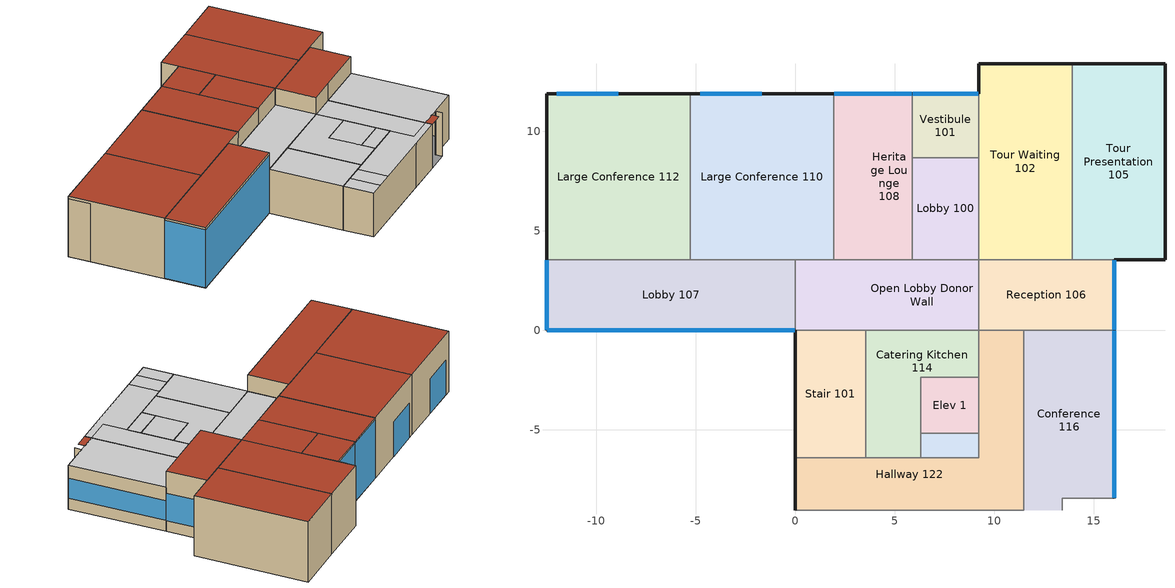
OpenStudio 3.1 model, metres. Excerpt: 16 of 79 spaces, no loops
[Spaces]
Lobby 107
 floor to Mech/Storage B12/B07: 0,3.56 0,0 -12.5,0 -12.5,3.56 z3.35
 wall outside: -12.5,3.56 -12.5,0 0,0 z3.35:8.94
 wall to Large Conference 112: -5.28,3.56 -12.5,3.56 z3.35:8.94
 wall to Large Conference 110: 0,3.56 -5.28,3.56 z3.35:8.94
 wall to Open Lobby Donor Wall: 0,0 0,3.56 z3.35:7.42
 wall to Phone A Thon 200: 0,0 0,3.56 z7.42:8.94
 window: -12.5,3.53 -12.5,0.03 z3.38:8.76; -12.47,0 -0.03,0 z3.38:8.71
 roof outside: 0,0 0,3.56 -12.5,3.56 -12.5,0 z8.94
Reception 106
 floor to Storage B105: 16.04,3.56 16.04,0 9.22,0 9.22,3.56 z3.35
 wall outside: 16.04,0 16.04,3.56 z3.35:8.94
 wall to Office 214/216/218 Hall210: 9.22,0 11.49,0 16.04,0 z7.42:8.94
 wall to Phone A Thon 200: 9.22,3.56 9.22,0 z7.42:8.94
 wall to Tour Waiting 102: 13.92,3.56 9.22,3.56 z3.35:8.94
 wall to Tour Presentation 105: 16.04,3.56 13.92,3.56 z3.35:8.94
 wall to Conference 116: 11.49,0 16.04,0 z3.35:7.42
 wall to Hallway 122: 9.22,0 11.49,0 z3.35:7.42
 wall to Open Lobby Donor Wall: 9.22,3.56 9.22,0 z3.35:7.42
 window: 16.04,0.03 16.04,3.53 z4.35:6.9
 roof outside: 16.04,0 16.04,3.56 9.22,3.56 9.22,0 z8.94
Large Conference 112
 floor to Mech/Storage B12/B07: -5.28,11.89 -5.28,3.56 -12.5,3.56 -12.5,11.89 z3.35
 wall outside: -5.28,11.89 -12.5,11.89 z3.35:8.94; -12.5,11.89 -12.5,9.97 z3.35:8.73; -12.5,11.89,8.94 -12.5,11.89,8.73 -12.5,9.97,8.73 -12.5,9.97,3.35 -12.5,3.56,3.35 -12.5,3.56,8.94
 wall to Large Conference 110: -5.28,3.56 -5.28,11.89 z3.35:8.94
 window: -8.89,11.89 -11.99,11.89 z3.35:6.55
 roof outside: -5.28,3.56 -5.28,11.89 -12.5,11.89 -12.5,3.56 z8.94
Large Conference 110
 floor to Mech/Storage B12/B07: 1.93,11.89 1.93,3.56 -5.28,3.56 -5.28,11.89 z3.35
 wall outside: 1.93,11.89 -5.28,11.89 z3.35:8.94
 wall to Heritage Lounge 108: 1.93,3.56 1.93,11.89 z3.35:8.94
 wall to Open Lobby Donor Wall: 0,3.56 1.93,3.56 z3.35:7.42
 wall to Phone A Thon 200: 0,3.56 1.93,3.56 z7.42:8.94
 window: -1.68,11.89 -4.78,11.89 z3.35:6.55
 roof outside: 1.93,3.56 1.93,11.89 -5.28,11.89 -5.28,3.56 z8.94
Heritage Lounge 108
 floor to Storage B105: 5.89,11.89 5.89,3.56 3.56,3.56 3.56,11.89 z3.35
 floor to Mech/Storage B12/B07: 3.56,11.89 3.56,3.56 1.93,3.56 1.93,11.89 z3.35
 wall outside: 5.89,11.89 1.93,11.89 z3.35:8.94
 wall to Vestibule 101: 5.89,8.69 5.89,11.89 z3.35:8.94
 wall to Lobby 100: 5.89,3.56 5.89,8.69 z3.35:8.94
 wall to Open Lobby Donor Wall: 1.93,3.56 5.89,3.56 z3.35:7.42
 wall to Phone A Thon 200: 1.93,3.56 5.89,3.56 z7.42:8.94
 window: 5.87,11.89 1.96,11.89 z3.38:8.76
 roof outside: 5.89,3.56 5.89,11.89 1.93,11.89 1.93,3.56 z8.94
Lobby 100
 floor to Storage B105: 9.22,8.69 9.22,3.56 5.89,3.56 5.89,8.69 z3.35
 wall to Vestibule 101: 9.22,8.69 5.89,8.69 z3.35:8.94
 wall to Tour Waiting 102: 9.22,3.56 9.22,8.69 z3.35:8.94
 wall to Phone A Thon 200: 5.89,3.56 9.22,3.56 z7.42:8.94
 wall to Open Lobby Donor Wall: 5.89,3.56 9.22,3.56 z3.35:7.42
 roof outside: 9.22,3.56 9.22,8.69 5.89,8.69 5.89,3.56 z8.94
Tour Waiting 102
 floor to Storage B105: 13.92,13.41 13.92,3.56 9.22,3.56 9.22,13.41 z3.35
 wall outside: 13.92,13.41 9.22,13.41 9.22,11.89 z3.35:8.94
 wall to Vestibule 101: 9.22,11.89 9.22,8.69 z3.35:8.94
 wall to Tour Presentation 105: 13.92,3.56 13.92,13.41 z3.35:8.94
 roof outside: 13.92,3.56 13.92,13.41 9.22,13.41 9.22,3.56 z8.94
Tour Presentation 105
 floor to Storage B105: 18.59,13.41 18.59,3.56 13.92,3.56 13.92,13.41 z3.35
 wall outside: 16.04,3.56 18.59,3.56 18.59,13.41 13.92,13.41 z3.35:8.94
 roof outside: 18.59,3.56 18.59,13.41 13.92,13.41 13.92,3.56 z8.94
Vestibule 101
 floor to Storage B105: 9.22,11.89 9.22,8.69 5.89,8.69 5.89,11.89 z3.35
 wall outside: 9.22,11.89 5.89,11.89 z3.35:8.94
 window: 9.19,11.89 5.92,11.89 z3.38:8.77
 roof outside: 9.22,8.69 9.22,11.89 5.89,11.89 5.89,8.69 z8.94
Hallway 122
 floor ground: 11.49,0 11.49,-9.05 0,-9.04 0,-6.4 9.22,-6.4 9.22,0 z3.35
 wall outside: 0,-6.4 0,-9.04 z3.35:7.42
 wall to Waiting 122: 8.36,-9.05 11.49,-9.05 z3.35:7.42
 wall to RR 120/121: 0,-9.04 8.36,-9.05 z3.35:7.42
 wall to Stair 101: 3.56,-6.4 0,-6.4 z3.35:7.42
 wall to Catering Kitchen 114: 6.32,-6.4 3.56,-6.4 / 9.22,0 9.22,-2.36 z3.35:7.42
 wall to Custodial 119: 9.22,-5.18 9.22,-6.4 6.32,-6.4 z3.35:7.42
 wall to Elev 1: 9.22,-2.36 9.22,-5.18 z3.35:7.42
 wall to Conference 116: 11.49,-9.05 11.49,0 z3.35:7.42
 ceiling to Office 214/216/218 Hall210: 11.49,-8.45 11.49,0 9.22,0 9.22,-8.45 z7.42
 ceiling to Open Office 223/Hall 200/205: 11.49,-9.05 11.49,-8.45 9.22,-8.45 9.22,-6.4 2.82,-6.4 2.82,-9.04 z7.42
 ceiling to Office 268/270 Conf 266: 1.3,-9.04 1.3,-6.4 0,-6.4 0,-9.04 z7.42
 ceiling to Hallway 220: 2.82,-9.04 2.82,-6.4 1.3,-6.4 1.3,-9.04 z7.42
Conference 116
 floor ground: 16.04,0 16.04,-8.45 13.44,-8.45 13.44,-9.05 11.49,-9.05 11.49,0 z3.35
 wall outside: 16.04,-8.45 16.04,0 z3.35:7.42
 wall to Office 124/126: 13.44,-9.05 13.44,-8.45 16.04,-8.45 z3.35:7.42
 window: 16.04,-8.42 16.04,-0.03 z4.35:6.19
 ceiling to Office 214/216/218 Hall210: 11.49,-8.45 16.04,-8.45 16.04,0 11.49,0 z7.42
 roof outside: 12.78,-9.05 12.78,-8.45 11.49,-8.45 11.49,-9.05 z7.42
Stair 101
 floor to Stairs BST1: 3.56,0 3.56,-6.4 0,-6.4 0,0 z3.35
 wall outside: 0,0 0,-6.4 z3.35:7.42
 wall to Open Lobby Donor Wall: 3.56,0 0,0 z3.35:7.42
 wall to Catering Kitchen 114: 3.56,-6.4 3.56,0 z3.35:7.42
 ceiling to Stair 201: 3.56,-6.4 3.56,0 0,0 0,-6.4 z7.42
Catering Kitchen 114
 floor to Hallway B15: 9.22,0 9.22,-2.36 6.32,-2.36 6.32,-5.18 3.56,-5.18 3.56,0 z3.35
 floor ground: 6.32,-5.18 6.32,-6.4 3.56,-6.4 3.56,-5.18 z3.35
 wall to Open Lobby Donor Wall: 9.22,0 3.56,0 z3.35:7.42
 wall to Elev 1: 6.32,-5.18 6.32,-2.36 9.22,-2.36 z3.35:7.42
 wall to Custodial 119: 6.32,-6.4 6.32,-5.18 z3.35:7.42
 ceiling to Open Office 223/Hall 200/205: 6.32,-6.4 6.32,-2.36 9.22,-2.36 9.22,0 3.56,0 3.56,-6.4 z7.42
Custodial 119
 floor ground: 9.22,-5.18 9.22,-6.4 6.32,-6.4 6.32,-5.18 z3.35
 wall to Elev 1: 9.22,-5.18 6.32,-5.18 z3.35:7.42
 ceiling to Open Office 223/Hall 200/205: 9.22,-6.4 9.22,-5.18 6.32,-5.18 6.32,-6.4 z7.42
Elev 1
 floor to ELEV BE1: 9.22,-2.36 9.22,-5.18 6.32,-5.18 6.32,-2.36 z3.35
 ceiling to Elev 2: 9.22,-5.18 9.22,-2.36 6.32,-2.36 6.32,-5.18 z7.42
Open Lobby Donor Wall
 floor to Mech/Storage B12/B07: 3.56,3.56 3.56,0 0,0 0,3.56 z3.35
 floor to Hallway B15: 9.22,3.56 9.22,0 3.56,0 3.56,3.56 z3.35
 ceiling to Phone A Thon 200: 9.22,0 9.22,3.56 0,3.56 0,0 z7.42
[Building]
Welcome Center: North Axis {deg}=315; Space Type=189.1-2009 - Office - OpenOffice - CZ4-8; Default Construction Set=189.1-2009 - CZ5 - Office; Default Schedule Set=189.1-2009 - Office - WholeBuilding - Md Office - CZ4-8 Schedule Set 1; Standards Building Type=Office
[Site]
BROOMFIELD-JEFFCO: Latitude {deg}=39.91; Longitude {deg}=-105.12; Time Zone {hr}=-7; Elevation {m}=1728
[ClimateZones]
Climate Zone Institution Name 1=ASHRAE; Climate Zone Document Name 1=ANSI/ASHRAE Standard 169; Climate Zone Document Year 1=2006; Climate Zone Value 1=5B; Climate Zone Institution Name 2=CEC; Climate Zone Document Name 2=California Climate Zone Descriptions; Climate Zone Document Year 2=1995; Climate Zone Value 2=1
[SizingPeriod:DesignDay] Barometric Pressure {Pa}=81198; Sky Clearness=0; Rain Indicator=0; Snow Indicator=0; Day of Month=21; Daylight Saving Time Indicator=0; Humidity Indicating Type=Wetbulb; Dry-Bulb Temperature Range Modifier Type=DefaultMultipliers
Name | Maximum Dry-Bulb Temperature {C} | Daily Dry-Bulb Temperature Range {deltaC} | Humidity Indicating Conditions at Maximum Dry-Bulb | Wind Speed {m/s} | Wind Direction {deg} | Month | Day Type | Solar Model Indicator | ASHRAE Taub | ASHRAE Taud
Denver Centennial  Golden   N Ann Clg .4% Condns WB=>MDB | 27.3 | 15.2 | 18.4 | 4.9 | 0 | 7 | SummerDesignDay | ASHRAETau | 0.424 | 2.025
Denver Centennial  Golden   N Ann Clg .4% Condns DB=>MWB | 33 | 15.2 | 15.7 | 4.9 | 0 | 7 | SummerDesignDay | ASHRAETau | 0.424 | 2.025
Denver Centennial  Golden   N Ann Htg 99.6% Condns DB | -18.8 | 0 | -18.8 | 3 | 340 | 12 | WinterDesignDay | ASHRAEClearSky
[DefaultConstructionSet] Default Exterior Surface Constructions=Default Surface Constructions 13; Default Interior Surface Constructions=Default Surface Constructions 14; Default Ground Contact Surface Constructions=Default Surface Constructions 15; Default Exterior SubSurface Constructions=Default Sub Surface Constructions 9; Default Interior SubSurface Constructions=Default Sub Surface Constructions 10
Name | Interior Partition Construction
189.1-2009 - CZ5 - Office | Interior Partition
189.1-2009 - CZ5 - Office 1 | Interior Partition 1
[DefaultSurfaceConstructions]
Name | Floor Construction | Wall Construction | Roof Ceiling Construction
Default Surface Constructions 13 | ExtSlabCarpet 4in ClimateZone 1-8 1 | ASHRAE 189.1-2009 ExtWall Mass ClimateZone 7 | ASHRAE 189.1-2009 ExtRoof IEAD ClimateZone 2-5 1
Default Surface Constructions 14 | Interior Floor 1 | Interior Wall 1 | Interior Ceiling 1
Default Surface Constructions 15 | ExtSlabCarpet 4in ClimateZone 1-8 1 | ExtSlabCarpet 4in ClimateZone 1-8 1 | ExtSlabCarpet 4in ClimateZone 1-8 1
[Construction]
Interior Partition: G05 25mm wood
Interior Partition 1; Interior Door 1: G05 25mm wood 1
ExtSlabCarpet 4in ClimateZone 1-8 1: MAT-CC05 4 HW CONCRETE 1, CP02 CARPET PAD
ASHRAE 189.1-2009 ExtWall Mass ClimateZone 7: 1IN Stucco 1, 8IN Concrete HW 1, Wall Insulation [40] 1, 1/2IN Gypsum
ASHRAE 189.1-2009 ExtRoof IEAD ClimateZone 2-5 1: Roof Membrane 1, Roof Insulation [21] 1, Metal Decking 1
Interior Floor 1: F16 Acoustic tile 1, F05 Ceiling air space resistance 1, M11 100mm lightweight concrete 1
Interior Wall 1: G01a 19mm gypsum board 1, F04 Wall air space resistance, G01a 19mm gypsum board 1
Interior Ceiling 1: M11 100mm lightweight concrete 1, F05 Ceiling air space resistance 1, F16 Acoustic tile 1
ASHRAE 189.1-2009 ExtWindow ClimateZone 4-5 1: Theoretical Glass [207] 1
Exterior Door 1: F08 Metal surface 1, I01 25mm insulation board 1
Interior Window 1: Clear 3mm
[Material] Thermal Absorptance=0.9
Name | Roughness | Thickness {m} | Conductivity {W/m-K} | Density {kg/m3} | Specific Heat {J/kg-K} | Solar Absorptance | Visible Absorptance
1/2IN Gypsum | Smooth | 0.0127 | 0.16 | 784.9 | 830 | 0.4 | 0.4
G05 25mm wood; G05 25mm wood 1 | MediumSmooth | 0.0254 | 0.15 | 608 | 1630 | 0.5 | 0.5
MAT-CC05 4 HW CONCRETE 1 | Rough | 0.1016 | 1.311 | 2240 | 836.8 | 0.85 | 0.85
1IN Stucco 1 | Smooth | 0.0253 | 0.6918 | 1858 | 837 | 0.92 | 0.92
8IN Concrete HW 1 | MediumRough | 0.2033 | 1.7296 | 2243 | 837 | 0.65 | 0.65
Wall Insulation [40] 1 | MediumRough | 0.0794 | 0.0432 | 91 | 837 | 0.5 | 0.5
Roof Membrane 1 | VeryRough | 0.0095 | 0.16 | 1121.29 | 1460 | 0.7 | 0.7
Roof Insulation [21] 1 | MediumRough | 0.2105 | 0.049 | 265 | 836.8 | 0.7 | 0.7
Metal Decking 1 | MediumSmooth | 0.0015 | 45.006 | 7680 | 418.4 | 0.6 | 0.6
F16 Acoustic tile 1 | MediumSmooth | 0.0191 | 0.06 | 368 | 590 | 0.3 | 0.3
M11 100mm lightweight concrete 1 | MediumRough | 0.1016 | 0.53 | 1280 | 840 | 0.5 | 0.5
G01a 19mm gypsum board 1 | MediumSmooth | 0.019 | 0.16 | 800 | 1090 | 0.4 | 0.4
F08 Metal surface 1 | Smooth | 0.0008 | 45.28 | 7824 | 500 | 0.7 | 0.7
I01 25mm insulation board 1 | MediumRough | 0.0254 | 0.03 | 43 | 1210 | 0.6 | 0.6
[Material:NoMass]
CP02 CARPET PAD: Roughness=Smooth; Thermal Resistance {m2-K/W}=0.1; Thermal Absorptance=0.9; Solar Absorptance=0.8; Visible Absorptance=0.8
[Material:AirGap]
Name | Thermal Resistance {m2-K/W}
F04 Wall air space resistance | 0.15
F05 Ceiling air space resistance 1 | 0.18
[DefaultSubSurfaceConstructions]
Name | Fixed Window Construction | Operable Window Construction | Door Construction | Tubular Daylight Dome Construction | Tubular Daylight Diffuser Construction
Default Sub Surface Constructions 9 | ASHRAE 189.1-2009 ExtWindow ClimateZone 4-5 1 | ASHRAE 189.1-2009 ExtWindow ClimateZone 4-5 1 | Exterior Door 1 | Interior Window 1 | Interior Window 1
Default Sub Surface Constructions 10 | Interior Window 1 | Interior Window 1 | Interior Door 1
[WindowMaterial:Glazing] Optical Data Type=SpectralAverage; Thickness {m}=0.003; Back Side Solar Reflectance at Normal Incidence=0; Back Side Visible Reflectance at Normal Incidence=0; Infrared Transmittance at Normal Incidence=0; Dirt Correction Factor for Solar and Visible Transmittance=1; Solar Diffusing=No
Name | Solar Transmittance at Normal Incidence | Front Side Solar Reflectance at Normal Incidence | Visible Transmittance at Normal Incidence | Front Side Visible Reflectance at Normal Incidence | Front Side Infrared Hemispherical Emissivity | Back Side Infrared Hemispherical Emissivity | Conductivity {W/m-K}
Clear 3mm | 0.837 | 0.075 | 0.898 | 0.081 | 0.84 | 0.84 | 0.9
Theoretical Glass [207] 1 | 0.3311 | 0.6189 | 0.44 | 0.51 | 0.9 | 0.9 | 0.0133
[DefaultScheduleSet]
Name | Number of People Schedule | People Activity Level Schedule | Lighting Schedule | Electric Equipment Schedule | Infiltration Schedule
189.1-2009 - Office - Conference - CZ4-8 Schedule Set; 189.1-2009 - Office - Lobby - CZ4-8 Schedule Set | Office Misc Occ | Office Activity | Office Bldg Light | Office Bldg Equip | Office Infil Quarter On
189.1-2009 - Office - Corridor - CZ4-8 Schedule Set; 189.1-2009 - Office - OpenOffice - CZ4-8 Schedule Set | Office Work Occ | Office Activity | Office Bldg Light | Office Bldg Equip | Office Infil Quarter On
189.1-2009 - Office - Stair - CZ4-8 Schedule Set; 189.1-2009 - Office - Storage - CZ4-8 Schedule Set |  |  | Office Bldg Light |  | Office Infil Quarter On
189.1-2009 - Office - WholeBuilding - Md Office - CZ4-8 Schedule Set 1 | Medium Office Bldg Occ | Medium Office Activity | Office Bldg Light | Medium Office Bldg Equip | Medium Office Infil Quarter On
189.1-2009 - Office - WholeBuilding - Lg Office - CZ4-8 Schedule Set 1 | Large Office Bldg Occ | Large Office Activity | Large Office Bldg Light | Large Office Bldg Equip | Large Office Infil Quarter On
[Lights:Definition] Design Level Calculation Method=Watts/Area
Name | Watts per Space Floor Area {W/m2}
189.1-2009 - Office - Conference - CZ4-8 Lights Definition; 189.1-2009 - Office - Lobby - CZ4-8 Lights Definition | 12.5938
189.1-2009 - Office - Corridor - CZ4-8 Lights Definition | 4.84376
189.1-2009 - Office - OpenOffice - CZ4-8 Lights Definition | 10.6563
189.1-2009 - Office - Stair - CZ4-8 Lights Definition | 5.81251
189.1-2009 - Office - Storage - CZ4-8 Lights Definition | 7.75002
[DesignSpecification:OutdoorAir] Outdoor Air Method=Sum
Name | Outdoor Air Flow per Person {m3/s-person} | Outdoor Air Flow per Floor Area {m3/s-m2}
189.1-2009 - Office - Conference - CZ4-8 Ventilation; 189.1-2009 - Office - OpenOffice - CZ4-8 Ventilation | 0.00943895
189.1-2009 - Office - Corridor - CZ4-8 Ventilation; 189.1-2009 - Office - Stair - CZ4-8 Ventilation; 189.1-2009 - Office - Storage - CZ4-8 Ventilation |  | 0.000254
189.1-2009 - Office - Lobby - CZ4-8 Ventilation | 0.00707921
[People:Definition] Number of People Calculation Method=People/Area; Fraction Radiant=0.3
Name | People per Space Floor Area {person/m2}
189.1-2009 - Office - Conference - CZ4-8 People Definition | 0.538196
189.1-2009 - Office - Corridor - CZ4-8 People Definition | 0.0107639
189.1-2009 - Office - Lobby - CZ4-8 People Definition | 0.107639
189.1-2009 - Office - OpenOffice - CZ4-8 People Definition | 0.0565105
[ElectricEquipment:Definition] Design Level Calculation Method=Watts/Area
Name | Watts per Space Floor Area {W/m2}
189.1-2009 - Office - Conference - CZ4-8 Electric Equipment Definition | 3.98265
189.1-2009 - Office - Corridor - CZ4-8 Electric Equipment Definition | 1.72223
189.1-2009 - Office - Lobby - CZ4-8 Electric Equipment Definition | 0.753474
189.1-2009 - Office - OpenOffice - CZ4-8 Electric Equipment Definition | 7.64238
[ThermostatSetpoint:DualSetpoint] Heating Setpoint Temperature Schedule=Large Office HtgSetp 1; Cooling Setpoint Temperature Schedule=Large Office ClgSetp 1
Thermostat Setpoint Dual Setpoint 9; Thermostat Setpoint Dual Setpoint 17; Thermostat Setpoint Dual Setpoint 21; Thermostat Setpoint Dual Setpoint 27; Thermostat Setpoint Dual Setpoint 34; Thermostat Setpoint Dual Setpoint 39; Thermostat Setpoint Dual Setpoint 40; Thermostat Setpoint Dual Setpoint 44; Thermostat Setpoint Dual Setpoint 45; Thermostat Setpoint Dual Setpoint 49; Thermostat Setpoint Dual Setpoint 58; Thermostat Setpoint Dual Setpoint 59; Thermostat Setpoint Dual Setpoint 64; Thermostat Setpoint Dual Setpoint 73; Thermostat Setpoint Dual Setpoint 74; Thermostat Setpoint Dual Setpoint 79
[SpaceType] Standards Building Type=Office
Name | Default Construction Set | Default Schedule Set | Design Specification Outdoor Air Object | Standards Space Type
189.1-2009 - Office - Conference - CZ4-8 | 189.1-2009 - CZ5 - Office 1 | 189.1-2009 - Office - Conference - CZ4-8 Schedule Set | 189.1-2009 - Office - Conference - CZ4-8 Ventilation | Conference
189.1-2009 - Office - Lobby - CZ4-8 | 189.1-2009 - CZ5 - Office 1 | 189.1-2009 - Office - Lobby - CZ4-8 Schedule Set | 189.1-2009 - Office - Lobby - CZ4-8 Ventilation | Lobby
189.1-2009 - Office - OpenOffice - CZ4-8 | 189.1-2009 - CZ5 - Office 1 | 189.1-2009 - Office - OpenOffice - CZ4-8 Schedule Set | 189.1-2009 - Office - OpenOffice - CZ4-8 Ventilation | OpenOffice
189.1-2009 - Office - Stair - CZ4-8 | 189.1-2009 - CZ5 - Office 1 | 189.1-2009 - Office - Stair - CZ4-8 Schedule Set | 189.1-2009 - Office - Stair - CZ4-8 Ventilation | Stair
189.1-2009 - Office - Storage - CZ4-8 | 189.1-2009 - CZ5 - Office 1 | 189.1-2009 - Office - Storage - CZ4-8 Schedule Set | 189.1-2009 - Office - Storage - CZ4-8 Ventilation | Storage
189.1-2009 - Office - Corridor - CZ4-8 1 | 189.1-2009 - CZ5 - Office 1 | 189.1-2009 - Office - Corridor - CZ4-8 Schedule Set | 189.1-2009 - Office - Corridor - CZ4-8 Ventilation | Corridor
189.1-2009 - Office - Lobby - CZ4-8 1; 189.1-2009 - Office - Lobby - CZ4-8 2; 189.1-2009 - Office - Lobby - CZ4-8 3 |  | 189.1-2009 - Office - Lobby - CZ4-8 Schedule Set | 189.1-2009 - Office - Lobby - CZ4-8 Ventilation | Lobby
189.1-2009 - Office - Stair - CZ4-8 1 |  | 189.1-2009 - Office - Stair - CZ4-8 Schedule Set | 189.1-2009 - Office - Stair - CZ4-8 Ventilation | Stair
189.1-2009 - Office - Conference - CZ4-8 2 |  | 189.1-2009 - Office - Conference - CZ4-8 Schedule Set | 189.1-2009 - Office - Conference - CZ4-8 Ventilation | Conference
[Lights] Multiplier=1
Name | Lights Definition | Space or SpaceType
189.1-2009 - Office - Conference - CZ4-8 Lights | 189.1-2009 - Office - Conference - CZ4-8 Lights Definition | 189.1-2009 - Office - Conference - CZ4-8
189.1-2009 - Office - Lobby - CZ4-8 Lights | 189.1-2009 - Office - Lobby - CZ4-8 Lights Definition | 189.1-2009 - Office - Lobby - CZ4-8
189.1-2009 - Office - OpenOffice - CZ4-8 Lights | 189.1-2009 - Office - OpenOffice - CZ4-8 Lights Definition | 189.1-2009 - Office - OpenOffice - CZ4-8
189.1-2009 - Office - Stair - CZ4-8 Lights | 189.1-2009 - Office - Stair - CZ4-8 Lights Definition | 189.1-2009 - Office - Stair - CZ4-8
189.1-2009 - Office - Storage - CZ4-8 Lights | 189.1-2009 - Office - Storage - CZ4-8 Lights Definition | 189.1-2009 - Office - Storage - CZ4-8
189.1-2009 - Office - Corridor - CZ4-8 Lights 1 | 189.1-2009 - Office - Corridor - CZ4-8 Lights Definition | 189.1-2009 - Office - Corridor - CZ4-8 1
189.1-2009 - Office - Lobby - CZ4-8 Lights 1 | 189.1-2009 - Office - Lobby - CZ4-8 Lights Definition | 189.1-2009 - Office - Lobby - CZ4-8 1
189.1-2009 - Office - Stair - CZ4-8 Lights 1 | 189.1-2009 - Office - Stair - CZ4-8 Lights Definition | 189.1-2009 - Office - Stair - CZ4-8 1
189.1-2009 - Office - Conference - CZ4-8 Lights 2 | 189.1-2009 - Office - Conference - CZ4-8 Lights Definition | 189.1-2009 - Office - Conference - CZ4-8 2
189.1-2009 - Office - Lobby - CZ4-8 Lights 2 | 189.1-2009 - Office - Lobby - CZ4-8 Lights Definition | 189.1-2009 - Office - Lobby - CZ4-8 2
189.1-2009 - Office - Lobby - CZ4-8 Lights 3 | 189.1-2009 - Office - Lobby - CZ4-8 Lights Definition | 189.1-2009 - Office - Lobby - CZ4-8 3
[People] Multiplier=1
Name | People Definition | Space or SpaceType
189.1-2009 - Office - Conference - CZ4-8 People | 189.1-2009 - Office - Conference - CZ4-8 People Definition | 189.1-2009 - Office - Conference - CZ4-8
189.1-2009 - Office - Lobby - CZ4-8 People | 189.1-2009 - Office - Lobby - CZ4-8 People Definition | 189.1-2009 - Office - Lobby - CZ4-8
189.1-2009 - Office - OpenOffice - CZ4-8 People | 189.1-2009 - Office - OpenOffice - CZ4-8 People Definition | 189.1-2009 - Office - OpenOffice - CZ4-8
189.1-2009 - Office - Corridor - CZ4-8 People 1 | 189.1-2009 - Office - Corridor - CZ4-8 People Definition | 189.1-2009 - Office - Corridor - CZ4-8 1
189.1-2009 - Office - Lobby - CZ4-8 People 1 | 189.1-2009 - Office - Lobby - CZ4-8 People Definition | 189.1-2009 - Office - Lobby - CZ4-8 1
189.1-2009 - Office - Conference - CZ4-8 People 2 | 189.1-2009 - Office - Conference - CZ4-8 People Definition | 189.1-2009 - Office - Conference - CZ4-8 2
189.1-2009 - Office - Lobby - CZ4-8 People 2 | 189.1-2009 - Office - Lobby - CZ4-8 People Definition | 189.1-2009 - Office - Lobby - CZ4-8 2
189.1-2009 - Office - Lobby - CZ4-8 People 3 | 189.1-2009 - Office - Lobby - CZ4-8 People Definition | 189.1-2009 - Office - Lobby - CZ4-8 3
[SpaceInfiltration:DesignFlowRate] Design Flow Rate Calculation Method=Flow/ExteriorArea; Flow per Exterior Surface Area {m3/s-m2}=0.001524
Name | Space or SpaceType
189.1-2009 - Office - Conference - CZ4-8 Infiltration | 189.1-2009 - Office - Conference - CZ4-8
189.1-2009 - Office - Lobby - CZ4-8 Infiltration | 189.1-2009 - Office - Lobby - CZ4-8
189.1-2009 - Office - OpenOffice - CZ4-8 Infiltration | 189.1-2009 - Office - OpenOffice - CZ4-8
189.1-2009 - Office - Stair - CZ4-8 Infiltration | 189.1-2009 - Office - Stair - CZ4-8
189.1-2009 - Office - Storage - CZ4-8 Infiltration | 189.1-2009 - Office - Storage - CZ4-8
189.1-2009 - Office - Corridor - CZ4-8 Infiltration 1 | 189.1-2009 - Office - Corridor - CZ4-8 1
189.1-2009 - Office - Lobby - CZ4-8 Infiltration 1 | 189.1-2009 - Office - Lobby - CZ4-8 1
189.1-2009 - Office - Stair - CZ4-8 Infiltration 1 | 189.1-2009 - Office - Stair - CZ4-8 1
189.1-2009 - Office - Conference - CZ4-8 Infiltration 2 | 189.1-2009 - Office - Conference - CZ4-8 2
189.1-2009 - Office - Lobby - CZ4-8 Infiltration 2 | 189.1-2009 - Office - Lobby - CZ4-8 2
189.1-2009 - Office - Lobby - CZ4-8 Infiltration 3 | 189.1-2009 - Office - Lobby - CZ4-8 3
[ElectricEquipment] Multiplier=1
Name | Electric Equipment Definition | Space or SpaceType
189.1-2009 - Office - Conference - CZ4-8 Electric Equipment | 189.1-2009 - Office - Conference - CZ4-8 Electric Equipment Definition | 189.1-2009 - Office - Conference - CZ4-8
189.1-2009 - Office - Lobby - CZ4-8 Electric Equipment | 189.1-2009 - Office - Lobby - CZ4-8 Electric Equipment Definition | 189.1-2009 - Office - Lobby - CZ4-8
189.1-2009 - Office - OpenOffice - CZ4-8 Electric Equipment | 189.1-2009 - Office - OpenOffice - CZ4-8 Electric Equipment Definition | 189.1-2009 - Office - OpenOffice - CZ4-8
189.1-2009 - Office - Corridor - CZ4-8 Electric Equipment 1 | 189.1-2009 - Office - Corridor - CZ4-8 Electric Equipment Definition | 189.1-2009 - Office - Corridor - CZ4-8 1
189.1-2009 - Office - Lobby - CZ4-8 Electric Equipment 1 | 189.1-2009 - Office - Lobby - CZ4-8 Electric Equipment Definition | 189.1-2009 - Office - Lobby - CZ4-8 1
189.1-2009 - Office - Conference - CZ4-8 Electric Equipment 2 | 189.1-2009 - Office - Conference - CZ4-8 Electric Equipment Definition | 189.1-2009 - Office - Conference - CZ4-8 2
189.1-2009 - Office - Lobby - CZ4-8 Electric Equipment 2 | 189.1-2009 - Office - Lobby - CZ4-8 Electric Equipment Definition | 189.1-2009 - Office - Lobby - CZ4-8 2
189.1-2009 - Office - Lobby - CZ4-8 Electric Equipment 3 | 189.1-2009 - Office - Lobby - CZ4-8 Electric Equipment Definition | 189.1-2009 - Office - Lobby - CZ4-8 3
[BuildingStory] Nominal Z Coordinate {m}=0
Name | Nominal Floor to Floor Height {m}
Building Story 2; Building Story 4 | 5.588
Building Story 3; Building Story 5 | 4.064
[Space] Default Construction Set=189.1-2009 - CZ5 - Office; Default Schedule Set=189.1-2009 - Office - WholeBuilding - Lg Office - CZ4-8 Schedule Set 1
Name | Space Type | Building Story | Thermal Zone
Lobby 107 | 189.1-2009 - Office - Lobby - CZ4-8 | Building Story 4 | Thermal Zone: Lobby 107
Reception 106 | 189.1-2009 - Office - Lobby - CZ4-8 1 | Building Story 4 | Thermal Zone: Reception 106
Large Conference 112 | 189.1-2009 - Office - Conference - CZ4-8 | Building Story 4 | Thermal Zone: Large Conference 112
Large Conference 110 | 189.1-2009 - Office - Conference - CZ4-8 | Building Story 4 | Thermal Zone: Large Conference 110
Heritage Lounge 108 | 189.1-2009 - Office - Conference - CZ4-8 | Building Story 4 | Thermal Zone: Heritage Lounge 108
Lobby 100 | 189.1-2009 - Office - Lobby - CZ4-8 | Building Story 4 | Thermal Zone: Lobby 100
Tour Waiting 102 | 189.1-2009 - Office - Lobby - CZ4-8 2 | Building Story 4 | Thermal Zone: Tour Waiting 102
Tour Presentation 105 | 189.1-2009 - Office - Conference - CZ4-8 2 | Building Story 4 | Thermal Zone: Tour Presentation 105
Vestibule 101 | 189.1-2009 - Office - Lobby - CZ4-8 3 | Building Story 4 | Thermal Zone: Vestibule 101
Hallway 122 | 189.1-2009 - Office - Corridor - CZ4-8 1 | Building Story 5 | Thermal Zone: Hallway 122
Conference 116 | 189.1-2009 - Office - Conference - CZ4-8 | Building Story 5 | Thermal Zone: Conference 116
Stair 101 | 189.1-2009 - Office - Stair - CZ4-8 1 | Building Story 5 | Thermal Zone: Stair 101
Catering Kitchen 114 |  | Building Story 5 | Thermal Zone: Catering Kitchen 114
Custodial 119 | 189.1-2009 - Office - Storage - CZ4-8 | Building Story 5 | Thermal Zone: Custodial 119
Elev 1 | 189.1-2009 - Office - Stair - CZ4-8 | Building Story 5 | Thermal Zone: Elev 1
Open Lobby Donor Wall |  | Building Story 5 | Thermal Zone: Open Lobby Donor Wall
[ThermalZone] Use Ideal Air Loads=No
Name | Thermostat
Thermal Zone: Lobby 100 | Thermostat Setpoint Dual Setpoint 9
Thermal Zone: Large Conference 110 | Thermostat Setpoint Dual Setpoint 17
Thermal Zone: Large Conference 112 | Thermostat Setpoint Dual Setpoint 21
Thermal Zone: Hallway 122 | Thermostat Setpoint Dual Setpoint 27
Thermal Zone: Lobby 107 | Thermostat Setpoint Dual Setpoint 34
Thermal Zone: Tour Presentation 105 | Thermostat Setpoint Dual Setpoint 39
Thermal Zone: Conference 116 | Thermostat Setpoint Dual Setpoint 40
Thermal Zone: Reception 106 | Thermostat Setpoint Dual Setpoint 44
Thermal Zone: Catering Kitchen 114 | Thermostat Setpoint Dual Setpoint 45
Thermal Zone: Open Lobby Donor Wall | Thermostat Setpoint Dual Setpoint 49
Thermal Zone: Tour Waiting 102 | Thermostat Setpoint Dual Setpoint 58
Thermal Zone: Stair 101 | Thermostat Setpoint Dual Setpoint 59
Thermal Zone: Vestibule 101 | Thermostat Setpoint Dual Setpoint 64
Thermal Zone: Custodial 119 | Thermostat Setpoint Dual Setpoint 73
Thermal Zone: Heritage Lounge 108 | Thermostat Setpoint Dual Setpoint 74
Thermal Zone: Elev 1 | Thermostat Setpoint Dual Setpoint 79
[Exterior:Lights:Definition]
Exterior Lights Definition 1: Design Level {W}=5000
[Exterior:Lights]
Exterior Lights 1: Exterior Lights Definition=Exterior Lights Definition 1; Schedule=Night Sched
[Schedule:Ruleset]
Name | Default Day Schedule | Summer Design Day Schedule | Winter Design Day Schedule
Office Bldg Light | Office Bldg Light Default Schedule | Office Bldg Light Summer Design Day | Office Bldg Light Winter Design Day
Office Misc Occ | Office Bldg Occ Default Schedule 1 | Office Bldg Occ Summer Design Day 1 | Office Bldg Occ Winter Design Day 1
Office Activity | Office Activity Default Schedule | Office Activity Summer Design Day | Office Activity Winter Design Day
Office Infil Quarter On | Office Infil Quarter On Default Schedule | Office Infil Quarter On Summer Design Day | Office Infil Quarter On Winter Design Day
Office Bldg Equip | Office Bldg Equip Default Schedule | Office Bldg Equip Summer Design Day | Office Bldg Equip Winter Design Day
Office Work Occ | Office Bldg Occ Default Schedule | Office Bldg Occ Summer Design Day | Office Bldg Occ Winter Design Day
Large Office Bldg Light | Large Office Bldg Light Default Schedule | Large Office Bldg Light Summer Design Day | Large Office Bldg Light Winter Design Day
Large Office Bldg Occ | Large Office Bldg Occ Default Schedule | Large Office Bldg Occ Summer Design Day | Large Office Bldg Occ Winter Design Day
Large Office Activity | Large Office Activity Default Schedule | Large Office Activity Summer Design Day | Large Office Activity Winter Design Day
Large Office Infil Quarter On | Large Office Infil Quarter On Default Schedule | Large Office Infil Quarter On Summer Design Day | Large Office Infil Quarter On Winter Design Day
Large Office Bldg Equip | Large Office Bldg Equip Default Schedule | Large Office Bldg Equip Summer Design Day | Large Office Bldg Equip Winter Design Day
Medium Office Bldg Occ | Medium Office Bldg Occ Default Schedule | Medium Office Bldg Occ Summer Design Day | Medium Office Bldg Occ Winter Design Day
Medium Office Activity | Medium Office Activity Default Schedule | Medium Office Activity Summer Design Day | Medium Office Activity Winter Design Day
Medium Office Infil Quarter On | Medium Office Infil Quarter On Default Schedule | Medium Office Infil Quarter On Summer Design Day | Medium Office Infil Quarter On Winter Design Day
Medium Office Bldg Equip | Medium Office Bldg Equip Default Schedule | Medium Office Bldg Equip Summer Design Day | Medium Office Bldg Equip Winter Design Day
Large Office HtgSetp 1 | Large Office HtgSetp Default Schedule 1 | Large Office HtgSetp Summer Design Day 1 | Large Office HtgSetp Winter Design Day 1
Large Office ClgSetp 1 | Large Office ClgSetp Default Schedule 1 | Large Office ClgSetp Summer Design Day 1 | Large Office ClgSetp Winter Design Day 1
Night Sched | Schedule Day 5 | Schedule Day 8 | Schedule Day 7
[Schedule:Day]
Office Bldg Light Default Schedule; Large Office Bldg Light Default Schedule: 5, 0, 0.05, 7, 0, 0.1, 8, 0, 0.3, 18, 0, 0.65, 20, 0, 0.5, 22, 0, 0.3, 23, 0, 0.1, 24, 0, 0.05
Office Bldg Light Summer Design Day; Office Infil Quarter On Rule 1 Day Schedule; Office Bldg Equip Summer Design Day; Large Office Bldg Light Summer Design Day; Large Office Infil Quarter On Rule 1 Day Schedule; Large Office Bldg Equip Summer Design Day; Medium Office Infil Quarter On Rule 1 Day Schedule; Medium Office Bldg Equip Summer Design Day: 24, 0, 1
Office Bldg Light Winter Design Day; Office Bldg Occ Winter Design Day 1; Office Bldg Occ Rule 1 Day Schedule 1; Office Bldg Equip Winter Design Day; Office Bldg Occ Winter Design Day; Office Bldg Occ Rule 1 Day Schedule; Large Office Bldg Light Winter Design Day; Large Office Bldg Occ Winter Design Day; Large Office Bldg Occ Rule 1 Day Schedule; Large Office Bldg Equip Winter Design Day; Medium Office Bldg Occ Winter Design Day; Medium Office Bldg Occ Rule 1 Day Schedule; Medium Office Bldg Equip Winter Design Day: 24, 0, 0
Office Bldg Light Rule 1 Day Schedule; Large Office Bldg Light Rule 1 Day Schedule: 24, 0, 0.05
Office Bldg Light Rule 2 Day Schedule; Large Office Bldg Light Rule 2 Day Schedule: 6, 0, 0.05, 8, 0, 0.1, 14, 0, 0.5, 17, 0, 0.15, 24, 0, 0.05
Office Bldg Occ Default Schedule 1: 6, 0, 0, 7, 0, 0.1, 8, 0, 0.2, 20, 0, 0.4, 22, 0, 0.1, 24, 0, 0.05
Office Bldg Occ Summer Design Day 1; Office Bldg Occ Summer Design Day; Large Office Bldg Occ Summer Design Day; Medium Office Bldg Occ Summer Design Day: 6, 0, 0, 22, 0, 1, 24, 0, 0.05
Office Bldg Occ Rule 2 Day Schedule 1: 6, 0, 0, 8, 0, 0.1, 14, 0, 0.25, 17, 0, 0.1, 24, 0, 0
Office Activity Default Schedule; Office Activity Summer Design Day; Office Activity Winter Design Day: 24, 0, 132
Office Infil Quarter On Default Schedule; Medium Office Infil Quarter On Default Schedule: 6, 0, 0, 17, 0, 0.15, 24, 0, 0
Office Infil Quarter On Summer Design Day; Office Infil Quarter On Winter Design Day: 6, 0, 1, 17, 0, 0.25, 24, 0, 1
Office Infil Quarter On Rule 2 Day Schedule; Large Office Infil Quarter On Rule 2 Day Schedule; Medium Office Infil Quarter On Rule 2 Day Schedule: 6, 0, 1, 18, 0, 0.5, 24, 0, 1
Office Bldg Equip Default Schedule; Medium Office Bldg Equip Default Schedule: 8, 0, 0.4, 12, 0, 0.9, 13, 0, 0.8, 17, 0, 0.9, 18, 0, 0.8, 20, 0, 0.6, 22, 0, 0.5, 24, 0, 0.4
Office Bldg Equip Rule 1 Day Schedule; Large Office Bldg Equip Rule 1 Day Schedule; Medium Office Bldg Equip Rule 1 Day Schedule: 24, 0, 0.3
Office Bldg Equip Rule 2 Day Schedule; Large Office Bldg Equip Rule 2 Day Schedule; Medium Office Bldg Equip Rule 2 Day Schedule: 6, 0, 0.3, 8, 0, 0.4, 14, 0, 0.5, 17, 0, 0.35, 24, 0, 0.3
Office Bldg Occ Default Schedule: 6, 0, 0, 7, 0, 0.1, 8, 0, 0.2, 12, 0, 0.85, 13, 0, 0.5, 17, 0, 0.85, 18, 0, 0.7, 20, 0, 0.4, 22, 0, 0.1, 24, 0, 0.05
Office Bldg Occ Rule 2 Day Schedule: 6, 0, 0, 8, 0, 0.1, 14, 0, 0.4, 17, 0, 0.1, 24, 0, 0
Large Office Bldg Occ Default Schedule; Medium Office Bldg Occ Default Schedule: 6, 0, 0, 7, 0, 0.1, 8, 0, 0.2, 12, 0, 0.95, 13, 0, 0.5, 17, 0, 0.95, 18, 0, 0.7, 20, 0, 0.4, 22, 0, 0.1, 24, 0, 0.05
Large Office Bldg Occ Rule 2 Day Schedule; Medium Office Bldg Occ Rule 2 Day Schedule: 6, 0, 0, 8, 0, 0.1, 14, 0, 0.5, 17, 0, 0.1, 24, 0, 0
Large Office Activity Default Schedule; Large Office Activity Summer Design Day; Large Office Activity Winter Design Day; Medium Office Activity Default Schedule; Medium Office Activity Summer Design Day; Medium Office Activity Winter Design Day: 24, 0, 120
Large Office Infil Quarter On Default Schedule: 6, 0, 0, 18, 0, 0.15, 24, 0, 0
Large Office Infil Quarter On Summer Design Day; Medium Office Infil Quarter On Summer Design Day: 6, 0, 1, 22, 0, 0.25, 24, 0, 1
Large Office Infil Quarter On Winter Design Day; Medium Office Infil Quarter On Winter Design Day: 6, 0, 1, 18, 0, 0.25, 24, 0, 1
Large Office Bldg Equip Default Schedule: 8, 0, 0.5, 17, 0, 0.9, 18, 0, 0.830101, 20, 0, 0.734634, 24, 0, 0.5
Large Office HtgSetp Default Schedule 1: 5, 30, 15.6, 18, 15, 21.1111, 24, 0, 15.6
Large Office HtgSetp Summer Design Day 1: 24, 0, 15.6
Large Office HtgSetp Winter Design Day 1: 24, 0, 21
Large Office HtgSetp Rule 1 Day Schedule 1; Large Office HtgSetp Rule 1 Day Schedule 7: 24, 0, 16.2778
Large Office HtgSetp Rule 2 Day Schedule 1: 5, 45, 15.6, 16, 0, 20, 24, 0, 15.6
Large Office ClgSetp Default Schedule 1: 5, 30, 26.7, 17, 0, 21.1111, 24, 0, 26.7
Large Office ClgSetp Summer Design Day 1: 24, 0, 23.3333
Large Office ClgSetp Winter Design Day 1: 6, 0, 26.7, 19, 0, 23.3333, 24, 0, 26.7
Large Office ClgSetp Rule 1 Day Schedule 1; Large Office ClgSetp Rule 1 Day Schedule 7: 24, 0, 26.7
Large Office ClgSetp Rule 2 Day Schedule 1: 5, 30, 26.7, 16, 0, 23.8889, 24, 0, 26.7
Schedule Day 5; Schedule Day 7: 6, 0, 1, 18, 0, 0, 24, 0, 1
Schedule Day 8: 5, 0, 0.998382, 18, 0, 0, 24, 0, 0.998382
Large Office Bldg Light Default Schedule 2; Office Bldg Light Default Schedule 2: 5, 0, 0.05, 23, 0, 0.5, 24, 0, 0.05
Large Office Infil Quarter On Default Schedule 2: 6, 0, 1, 19, 0, 1, 24, 0, 1
Medium Office Infil Quarter On Default Schedule 2; Office Infil Quarter On Default Schedule 2: 6, 0, 1, 17, 0, 1, 24, 0, 1
Large Office ClgSetp Rule 1 Day Schedule 9: 5, 0, 26.7, 17, 0, 23.3333, 24, 0, 26.7
Large Office HtgSetp Rule 1 Day Schedule 9: 5, 0, 15.5556, 18, 0, 22.7778, 24, 0, 15.5556
Large Office ClgSetp Rule 1 Day Schedule 13: 5, 0, 26.6667, 17, 0, 22.7778, 24, 0, 26.6667
Large Office HtgSetp Rule 1 Day Schedule 13: 5, 0, 15.5556, 18, 0, 23.3333, 24, 0, 15.5556
Large Office Bldg Light Rule 2 Day Schedule 2; Office Bldg Light Rule 2 Day Schedule 4: 6, 0, 0.05, 8, 0, 0.1, 14, 0, 0.2, 17, 0, 0.15, 24, 0, 0.05
Large Office Bldg Light Rule 2 Day Schedule 4; Office Bldg Light Rule 2 Day Schedule 6: 6, 0, 0.05, 8, 0, 0.1, 14, 0, 0.25, 17, 0, 0.15, 24, 0, 0.05
Large Office Bldg Light Rule 2 Day Schedule 6; Office Bldg Light Rule 2 Day Schedule 2: 6, 0, 0.05, 8, 0, 0.1, 14, 0, 0.75, 17, 0, 0.15, 24, 0, 0.05
Office Bldg Light Default Schedule 4; Large Office Bldg Light Default Schedule 4: 5, 0, 0.05, 7, 0, 0.1, 8, 0, 0.3, 18, 0, 0.9, 20, 0, 0.5, 22, 0, 0.3, 23, 0, 0.1, 24, 0, 0.05
[Schedule:Rule] Date Specification Type=DateRange
Name | Schedule Ruleset | Rule Order | Day Schedule | Apply Sunday | Apply Monday | Apply Tuesday | Apply Wednesday | Apply Thursday | Apply Friday | Apply Saturday | Start Month | Start Day | End Month | End Day
Office Bldg Light Rule 1 | Office Bldg Light | 5 | Office Bldg Light Rule 1 Day Schedule | Yes | No | No | No | No | No | No | 1 | 1 | 12 | 31
Office Bldg Light Rule 2 | Office Bldg Light | 6 | Office Bldg Light Rule 2 Day Schedule | No | No | No | No | No | No | Yes | 1 | 1 | 12 | 31
Office Misc Occ Rule 1 | Office Misc Occ | 0 | Office Bldg Occ Rule 1 Day Schedule 1 | Yes | No | No | No | No | No | No | 1 | 1 | 12 | 31
Office Misc Occ Rule 2 | Office Misc Occ | 1 | Office Bldg Occ Rule 2 Day Schedule 1 | No | No | No | No | No | No | Yes | 1 | 1 | 12 | 31
Office Infil Quarter On Rule 1 | Office Infil Quarter On | 1 | Office Infil Quarter On Rule 1 Day Schedule | No | No | No | No | No | No | No | 1 | 1 | 12 | 31
Office Infil Quarter On Rule 2 | Office Infil Quarter On | 2 | Office Infil Quarter On Rule 2 Day Schedule | No | No | No | No | No | No | Yes | 1 | 1 | 12 | 31
Office Bldg Equip Rule 1 | Office Bldg Equip | 0 | Office Bldg Equip Rule 1 Day Schedule | Yes | No | No | No | No | No | No | 1 | 1 | 12 | 31
Office Bldg Equip Rule 2 | Office Bldg Equip | 1 | Office Bldg Equip Rule 2 Day Schedule | No | No | No | No | No | No | Yes | 1 | 1 | 12 | 31
Office Work Occ Rule 1 | Office Work Occ | 0 | Office Bldg Occ Rule 1 Day Schedule | Yes | No | No | No | No | No | No | 1 | 1 | 12 | 31
Office Work Occ Rule 2 | Office Work Occ | 1 | Office Bldg Occ Rule 2 Day Schedule | No | No | No | No | No | No | Yes | 1 | 1 | 12 | 31
Large Office Bldg Light Rule 1 | Large Office Bldg Light | 5 | Large Office Bldg Light Rule 1 Day Schedule | Yes | No | No | No | No | No | No | 1 | 1 | 12 | 31
Large Office Bldg Light Rule 2 | Large Office Bldg Light | 6 | Large Office Bldg Light Rule 2 Day Schedule | No | No | No | No | No | No | Yes | 1 | 1 | 12 | 31
Large Office Bldg Occ Rule 1 | Large Office Bldg Occ | 0 | Large Office Bldg Occ Rule 1 Day Schedule | Yes | No | No | No | No | No | No | 1 | 1 | 12 | 31
Large Office Bldg Occ Rule 2 | Large Office Bldg Occ | 1 | Large Office Bldg Occ Rule 2 Day Schedule | No | No | No | No | No | No | Yes | 1 | 1 | 12 | 31
Large Office Infil Quarter On Rule 1 | Large Office Infil Quarter On | 1 | Large Office Infil Quarter On Rule 1 Day Schedule | No | No | No | No | No | No | No | 1 | 1 | 12 | 31
Large Office Infil Quarter On Rule 2 | Large Office Infil Quarter On | 2 | Large Office Infil Quarter On Rule 2 Day Schedule | No | No | No | No | No | No | Yes | 1 | 1 | 12 | 31
Large Office Bldg Equip Rule 1 | Large Office Bldg Equip | 0 | Large Office Bldg Equip Rule 1 Day Schedule | Yes | No | No | No | No | No | No | 1 | 1 | 12 | 31
Large Office Bldg Equip Rule 2 | Large Office Bldg Equip | 1 | Large Office Bldg Equip Rule 2 Day Schedule | No | No | No | No | No | No | Yes | 1 | 1 | 12 | 31
Medium Office Bldg Occ Rule 1 | Medium Office Bldg Occ | 0 | Medium Office Bldg Occ Rule 1 Day Schedule | Yes | No | No | No | No | No | No | 1 | 1 | 12 | 31
Medium Office Bldg Occ Rule 2 | Medium Office Bldg Occ | 1 | Medium Office Bldg Occ Rule 2 Day Schedule | No | No | No | No | No | No | Yes | 1 | 1 | 12 | 31
Medium Office Infil Quarter On Rule 1 | Medium Office Infil Quarter On | 1 | Medium Office Infil Quarter On Rule 1 Day Schedule | No | No | No | No | No | No | No | 1 | 1 | 12 | 31
Medium Office Infil Quarter On Rule 2 | Medium Office Infil Quarter On | 2 | Medium Office Infil Quarter On Rule 2 Day Schedule | No | No | No | No | No | No | Yes | 1 | 1 | 12 | 31
Medium Office Bldg Equip Rule 1 | Medium Office Bldg Equip | 0 | Medium Office Bldg Equip Rule 1 Day Schedule | Yes | No | No | No | No | No | No | 1 | 1 | 12 | 31
Medium Office Bldg Equip Rule 2 | Medium Office Bldg Equip | 1 | Medium Office Bldg Equip Rule 2 Day Schedule | No | No | No | No | No | No | Yes | 1 | 1 | 12 | 31
Large Office HtgSetp Rule 3 | Large Office HtgSetp 1 | 3 | Large Office HtgSetp Rule 1 Day Schedule 1 | Yes | No | No | No | No | No | No | 1 | 1 | 12 | 31
Large Office HtgSetp Rule 4 | Large Office HtgSetp 1 | 4 | Large Office HtgSetp Rule 2 Day Schedule 1 | No | No | No | No | No | No | Yes | 1 | 1 | 12 | 31
Large Office ClgSetp Rule 3 | Large Office ClgSetp 1 | 3 | Large Office ClgSetp Rule 1 Day Schedule 1 | Yes | No | No | No | No | No | No | 1 | 1 | 12 | 31
Large Office ClgSetp Rule 4 | Large Office ClgSetp 1 | 4 | Large Office ClgSetp Rule 2 Day Schedule 1 | No | No | No | No | No | No | Yes | 1 | 1 | 12 | 31
Schedule Rule 2 | Large Office Bldg Light | 4 | Large Office Bldg Light Default Schedule 2 |  | Yes | Yes | Yes | Yes | Yes |  | 12 | 1 | 4 | 30
Schedule Rule 3 | Office Bldg Light | 4 | Office Bldg Light Default Schedule 2 |  | Yes | Yes | Yes | Yes | Yes |  | 12 | 1 | 4 | 30
Schedule Rule 5 | Large Office Infil Quarter On | 0 | Large Office Infil Quarter On Default Schedule 2 | Yes | Yes | Yes | Yes | Yes | Yes |  | 10 | 1 | 5 | 31
Schedule Rule 6 | Medium Office Infil Quarter On | 0 | Medium Office Infil Quarter On Default Schedule 2 | Yes | Yes | Yes | Yes | Yes | Yes |  | 10 | 1 | 5 | 31
Schedule Rule 7 | Office Infil Quarter On | 0 | Office Infil Quarter On Default Schedule 2 | Yes | Yes | Yes | Yes | Yes | Yes |  | 10 | 1 | 5 | 31
Schedule Rule 16 | Large Office ClgSetp 1 | 2 | Large Office ClgSetp Rule 1 Day Schedule 7 | No | No | No | No | No | No | No | 3 | 24 | 3 | 31
Schedule Rule 17 | Large Office ClgSetp 1 | 1 | Large Office ClgSetp Rule 1 Day Schedule 9 | No | Yes | Yes | Yes | Yes | Yes | No | 5 | 1 | 10 | 31
Schedule Rule 20 | Large Office HtgSetp 1 | 2 | Large Office HtgSetp Rule 1 Day Schedule 7 | No | No | No | No | No | No | No | 3 | 24 | 3 | 31
Schedule Rule 21 | Large Office HtgSetp 1 | 1 | Large Office HtgSetp Rule 1 Day Schedule 9 | No | Yes | Yes | Yes | Yes | Yes | No | 3 | 1 | 4 | 30
Schedule Rule 31 | Large Office ClgSetp 1 | 0 | Large Office ClgSetp Rule 1 Day Schedule 13 | No | Yes | Yes | Yes | Yes | Yes | No | 3 | 1 | 4 | 30
Schedule Rule 33 | Large Office HtgSetp 1 | 0 | Large Office HtgSetp Rule 1 Day Schedule 13 | No | Yes | Yes | Yes | Yes | Yes | No | 5 | 1 | 9 | 30
Schedule Rule 49 | Large Office Bldg Light | 3 | Large Office Bldg Light Rule 2 Day Schedule 2 |  | No | No | No | No | No |  | 4 | 1 | 4 | 30
Schedule Rule 50 | Large Office Bldg Light | 2 | Large Office Bldg Light Rule 2 Day Schedule 4 |  | Yes | Yes | Yes | Yes | Yes |  | 1 | 1 | 1 | 31
Schedule Rule 51 | Large Office Bldg Light | 1 | Large Office Bldg Light Rule 2 Day Schedule 6 |  | No | No | No | No | No |  | 11 | 1 | 11 | 30
Schedule Rule 52 | Office Bldg Light | 3 | Office Bldg Light Rule 2 Day Schedule 2 |  | No | No | No | No | No |  | 11 | 1 | 11 | 30
Schedule Rule 53 | Office Bldg Light | 2 | Office Bldg Light Rule 2 Day Schedule 4 |  | No | No | No | No | No |  | 4 | 1 | 4 | 30
Schedule Rule 54 | Office Bldg Light | 1 | Office Bldg Light Rule 2 Day Schedule 6 |  | Yes | Yes | Yes | Yes | Yes |  | 1 | 1 | 1 | 31
Schedule Rule 55 | Office Bldg Light | 0 | Office Bldg Light Default Schedule 4 |  | Yes | Yes | Yes | Yes | Yes |  | 11 | 1 | 11 | 30
Schedule Rule 56 | Large Office Bldg Light | 0 | Large Office Bldg Light Default Schedule 4 |  | Yes | Yes | Yes | Yes | Yes |  | 11 | 1 | 11 | 30
